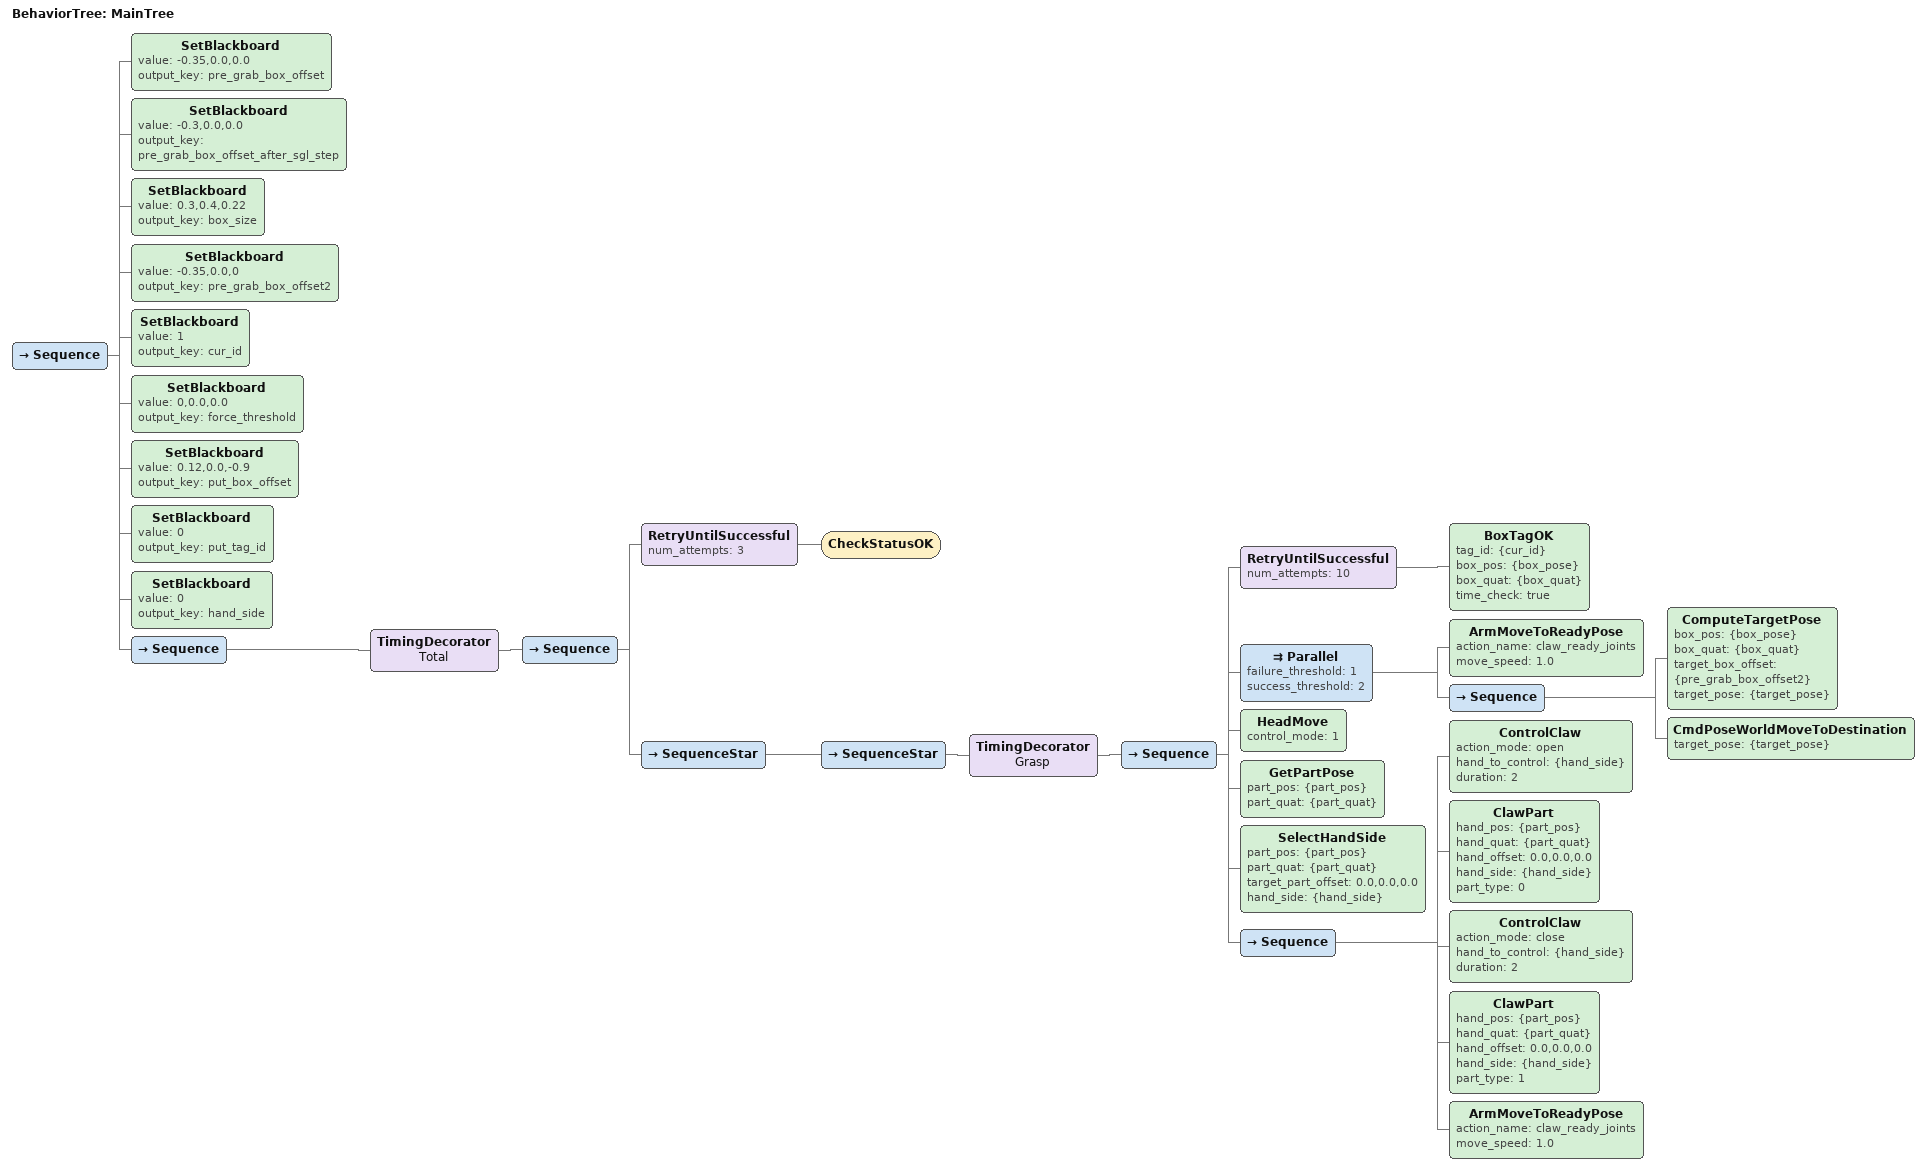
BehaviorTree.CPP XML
<?xml version="1.0" encoding="UTF-8"?>
<root BTCPP_format="3"
      main_tree_to_execute="MainTree">
  <BehaviorTree ID="MainTree">
    <Sequence>
      <SetBlackboard value="-0.35,0.0,0.0"
                     output_key="pre_grab_box_offset"/>
      <SetBlackboard value="-0.3,0.0,0.0"
                     output_key="pre_grab_box_offset_after_sgl_step"/>
      <SetBlackboard value="0.3,0.4,0.22"
                     output_key="box_size"/>
      <SetBlackboard value="-0.35,0.0,0"
                     output_key="pre_grab_box_offset2"/>
      <SetBlackboard value="1"
                     output_key="cur_id"/>
      <SetBlackboard value="0,0.0,0.0"
                     output_key="force_threshold"/>
      <SetBlackboard value="0.12,0.0,-0.9"
                     output_key="put_box_offset"/>
      <SetBlackboard value="0"
                     output_key="put_tag_id"/>
      <SetBlackboard value="0"
                     output_key="hand_side"/>
      <Sequence>
        <TimingDecorator name="Total">
          <Sequence>
            <RetryUntilSuccessful num_attempts="3">
              <CheckStatusOK/>
            </RetryUntilSuccessful>
            <SequenceStar>
              <SequenceStar>
                <TimingDecorator name="Grasp">
                  <Sequence>
                    <RetryUntilSuccessful num_attempts="10">
                      <BoxTagOK tag_id="{cur_id}"
                                box_pos="{box_pose}"
                                box_quat="{box_quat}"
                                time_check="true"/>
                    </RetryUntilSuccessful>
                    <Parallel failure_threshold="1"
                              success_threshold="2">
                      <ArmMoveToReadyPose action_name="claw_ready_joints"
                                          move_speed="1.0"/>
                      <Sequence>
                        <ComputeTargetPose box_pos="{box_pose}"
                                           box_quat="{box_quat}"
                                           target_box_offset="{pre_grab_box_offset2}"
                                           target_pose="{target_pose}"/>
                        <CmdPoseWorldMoveToDestination target_pose="{target_pose}"/>
                      </Sequence>
                    </Parallel>
                    <HeadMove control_mode="1"/>
                    <GetPartPose part_pos="{part_pos}"
                                 part_quat="{part_quat}"/>
                    <SelectHandSide part_pos="{part_pos}"
                                    part_quat="{part_quat}"
                                    target_part_offset="0.0,0.0,0.0"
                                    hand_side="{hand_side}"/>
                    <Sequence>
                      <ControlClaw action_mode="open"
                                   hand_to_control="{hand_side}"
                                   duration="2"/>
                      <ClawPart hand_pos="{part_pos}"
                                hand_quat="{part_quat}"
                                hand_offset="0.0,0.0,0.0"
                                hand_side="{hand_side}"
                                part_type="0"/>
                      <ControlClaw action_mode="close"
                                   hand_to_control="{hand_side}"
                                   duration="2"/>
                      <ClawPart hand_pos="{part_pos}"
                                hand_quat="{part_quat}"
                                hand_offset="0.0,0.0,0.0"
                                hand_side="{hand_side}"
                                part_type="1"/>
                      <ArmMoveToReadyPose action_name="claw_ready_joints"
                                          move_speed="1.0"/>
                    </Sequence>
                  </Sequence>
                </TimingDecorator>
              </SequenceStar>
            </SequenceStar>
          </Sequence>
        </TimingDecorator>
      </Sequence>
    </Sequence>
  </BehaviorTree>

</root>
